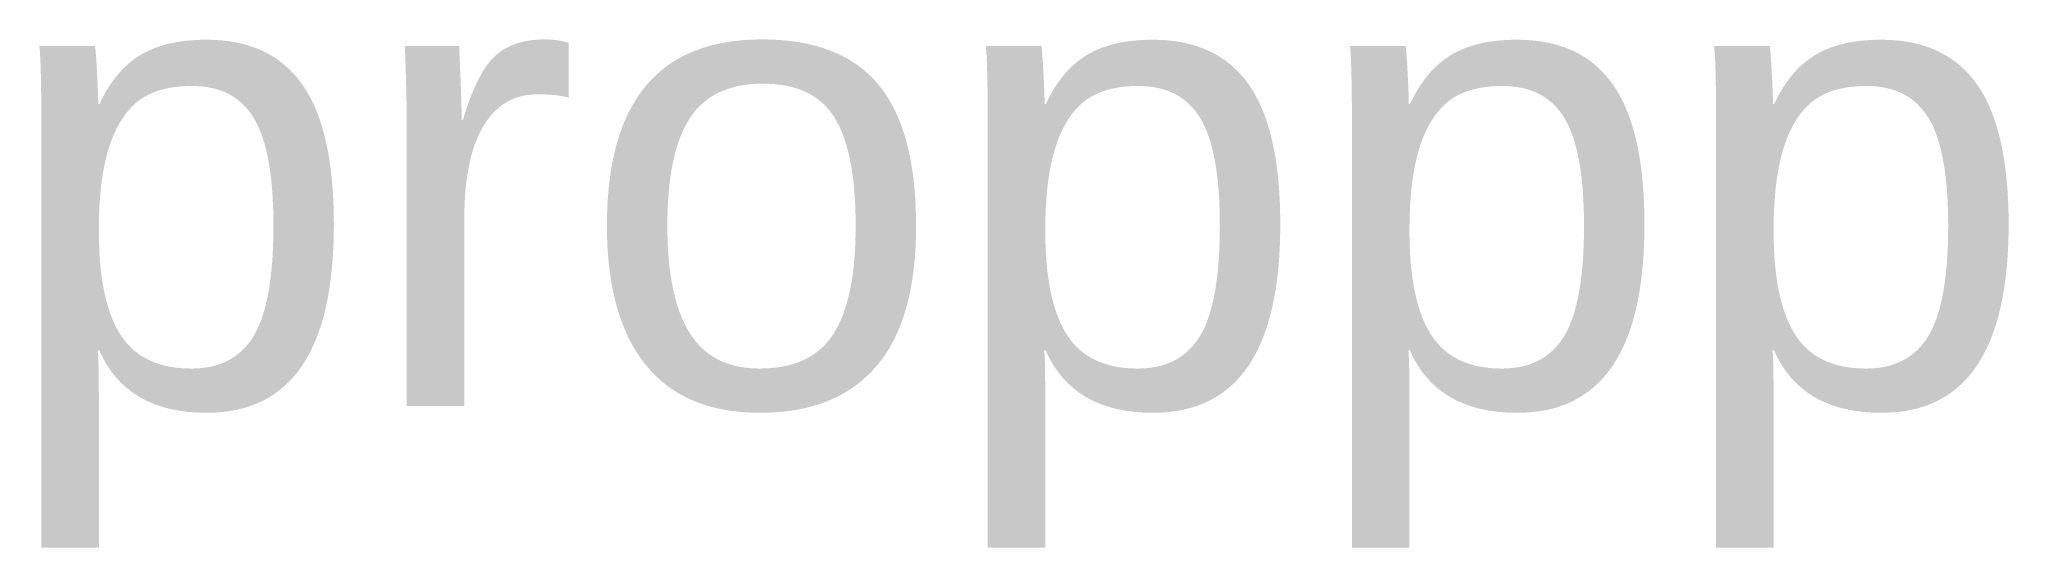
# Model space of a CAD drawing. Header units: inches. Extents: x 12.5 to 20.9, y 14.66 to 16.83.
import ezdxf

# ---------------------------------------------------------------- set-up
doc = ezdxf.new("R2010")
doc.units = ezdxf.units.IN
doc.header["$MEASUREMENT"] = 0
doc.styles.get("Standard").update_dxf_attribs({"font": 'arial.ttf'})

msp = doc.modelspace()

# ---------------------------------------------------------------- texts
msp.add_text('proppp', height=2).set_placement((12.3213, 15.267))

doc.saveas('drawing.dxf')
